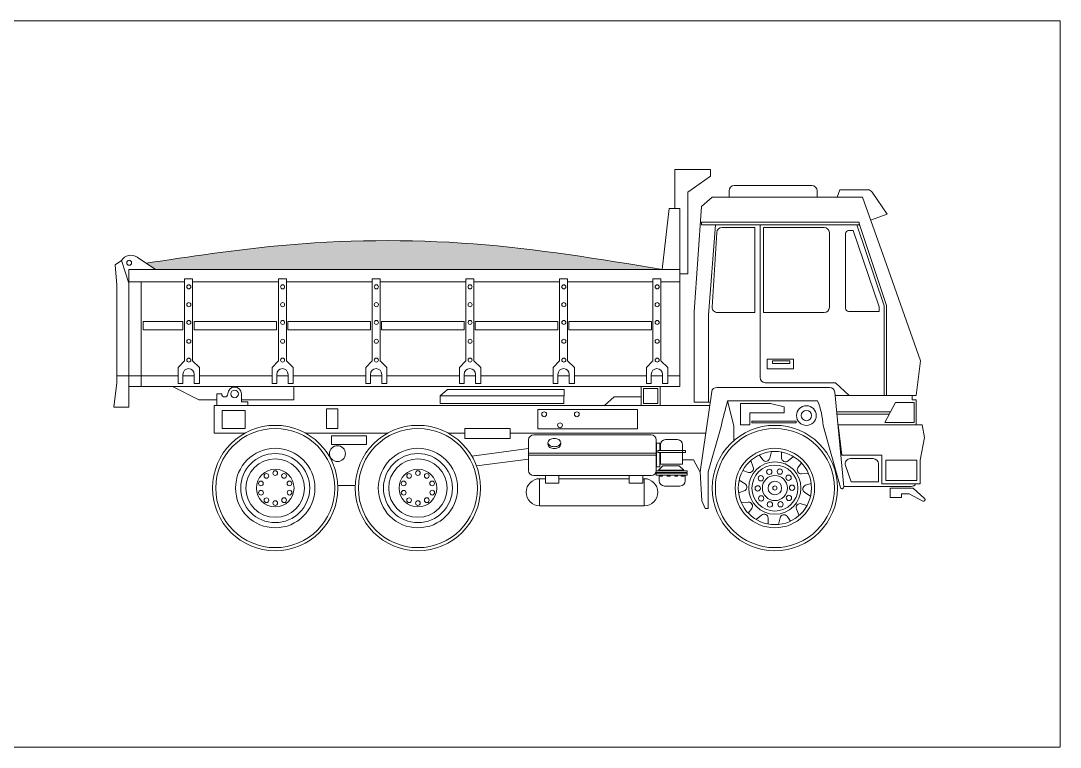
# Model space of a CAD drawing. Header units: millimetres. Extents: x -346728 to 1320345, y -537202 to -385966.
# Drawn here: x 1065288 to 1075333, y -509597 to -502584 of the extents above; entities that cross this region are included whole.
import ezdxf

# ---------------------------------------------------------------- set-up
doc = ezdxf.new("R2010")
doc.units = ezdxf.units.MM
doc.header["$LTSCALE"] = 100
doc.linetypes.add('DASHED', pattern=[0.75, 0.5, -0.25])
doc.layers.add('NET-MANH', color=153, linetype='Continuous', lineweight=15)

msp = doc.modelspace()

# ---------------------------------------------------------------- hatches: boundary and pattern name
at = {"layer": 'NET-MANH'}
h = msp.add_hatch(dxfattribs=at)
h.set_pattern_fill('AR-CONC', color=256, scale=0.504706, style=0)
h.set_pattern_definition([(130, (1106124.39, -443302.475), (-91.949645, -8.04455), [9.61464, -105.76108]), (185, (1106124.39, -443302.475), (17.78726, 96.42738), [7.69172, -84.60887]), (79.549, (1106116.73, -443303.145), (-74.16272, 88.38239), [8.17119, -89.88304]), (133.8158, (1106124.39, -443276.84), (-136.81514, -21.219), [14.42197, -158.64163]), (83.3644, (1106112.99, -443278.6), (-119.81928, 124.8771), [12.25678, -134.82456]), (188.816, (1106124.39, -443276.84), (-119.81946, 124.87687), [11.53757, -126.9133]), (159, (1106111.57, -443283.246), (-76.5209, -51.61399), [9.61464, -105.76108]), (214, (1106111.57, -443283.25), (-31.19184, 92.96072), [7.69172, -84.60887]), (108.5486, (1106105.2, -443287.55), (-107.71252, 41.34694), [8.17119, -89.88304]), (142.5, (1106124.392, -443302.475), (-1.558836, 42.675412), [0, -83.583305, 0, -85.89082, 0, -84.929355]), (172.5, (1106124.392, -443302.475), (-33.724266, 50.56171), [0, -48.970587, 0, -81.660377, 0, -32.3693]), (212.5, (1106152.98, -443302.475), (-68.43335, -2.89133), [0, -32.048813, 0, -99.992298, 0, -132.682087]), (222.5, (1106165.8, -443302.475), (-74.761646, 12.832896), [0, -41.66346, 0, -66.40514, 0, -94.22351])])
edge = h.paths.add_edge_path()
edge.add_spline(control_points=[(1071486.3, -504983.2), (1070880.6, -504883.8), (1069652.2, -504682.2), (1067970.6, -504702), (1066924.6, -504860.2), (1066502, -504924.1)], knot_values=[0, 0, 0, 0, 4220.9117228, 8560.388993, 11502.4025771, 11502.4025771, 11502.4025771, 11502.4025771], degree=3, periodic=0)
edge.add_line((1066502, -504924.1), (1066590, -504983.2))
edge.add_line((1066590, -504983.2), (1071486.3, -504983.2))

# ---------------------------------------------------------------- linework, layer by layer
at = {"layer": 'NET-MANH', "linetype": 'DASHED', "ltscale": 0.1}
for p, q in [((1055242.5, -502583.6, -881.1), (1075333, -502583.6, -881.1)), ((1075333, -502583.6, -881.1), (1075333, -509596.8, -881.1)), ((1075333, -509596.8, -881.1), (1055242.5, -509596.8, -881.1))]:
    msp.add_line(p, q, dxfattribs=at)
at = {"layer": 'NET-MANH'}
for p, q in [((1071954.6, -504019.3, -881.1), (1071608.5, -504019.3, -881.1)), ((1071608.5, -504019.3, -881.1), (1071608.5, -504396.7, -881.1)), ((1071954.6, -504082.2, -881.1), (1071954.6, -504019.3, -881.1)), ((1071734.3, -504239.5, -881.1), (1071954.6, -504082.2, -881.1)), ((1071734.3, -505025.5, -881.1), (1071734.3, -504239.5, -881.1)), ((1072132.3, -504224.9, -881.1), (1072132.3, -504287.4, -881.1)), ((1072933.5, -504174.4, -881.1), (1072182.7, -504174.4, -881.1)), ((1072984, -504287.4, -881.1), (1072984, -504224.9, -881.1)), ((1073178.3, -504287.4, -881.1), (1073203.7, -504214.8, -881.1)), ((1073203.7, -504214.8, -881.1), (1073473.6, -504214.8, -881.1)), ((1073515.3, -504236.9, -881.1), (1073661.3, -504451.9, -881.1)), ((1071968, -504287.4, -881.1), (1071864.8, -504375.7, -881.1)), ((1073422.5, -504287.4, -881.1), (1071968, -504287.4, -881.1)), ((1072132.3, -504287.4, -881.1), (1072984, -504287.4, -881.1)), ((1073652.8, -504936.8, -881.1), (1073422.5, -504287.4, -881.1)), ((1071553.6, -504396.7, -881.1), (1071486.3, -504983.2, -881.1)), ((1071608.5, -504396.7, -881.1), (1071553.6, -504396.7, -881.1)), ((1071608.5, -504396.7, -881.1), (1071655.7, -504396.7, -881.1)), ((1071655.7, -504396.7, -881.1), (1071658, -504454.6, -881.1)), ((1071658, -506113.8, -881.1), (1071658, -504454.6, -881.1)), ((1071864.8, -504375.7, -881.1), (1071797, -505391.9, -881.1)), ((1073661.3, -504451.9, -881.1), (1073501, -504508.7, -881.1)), ((1071864.8, -504553.5, -881.1), (1071864.8, -504528.1, -881.1)), ((1071864.8, -504528.1, -881.1), (1073390.1, -504528.1, -881.1)), ((1073390.1, -504553.5, -881.1), (1071864.8, -504553.5, -881.1)), ((1072000.4, -504553.5, -881.1), (1071932.6, -505425.8, -881.1)), ((1072432.6, -504553.5, -881.1), (1072432.6, -506027.4, -881.1)), ((1073368.8, -504553.5, -881.1), (1073632.7, -505335.9, -881.1)), ((1073368.8, -504553.5, -881.1), (1073372, -504563, -881.1)), ((1073390.1, -504528.1, -881.1), (1073390.1, -504553.5, -881.1)), ((1073390.1, -504540.8, -881.1), (1073652.8, -505332.6, -881.1)), ((1073390.1, -504553.5, -881.1), (1073393.3, -504563, -881.1)), ((1071969.8, -505346.8, -881.1), (1072014.4, -504626.3, -881.1)), ((1072064.8, -504578.9, -881.1), (1072381.7, -504578.9, -881.1)), ((1072381.7, -504578.9, -881.1), (1072381.7, -505400.4, -881.1)), ((1072466.5, -505400.4, -881.1), (1072466.5, -504578.9, -881.1)), ((1072466.5, -504578.9, -881.1), (1073051.6, -504578.9, -881.1)), ((1073102, -504629.4, -881.1), (1073102, -505349.9, -881.1)), ((1073257.8, -504637.9, -881.1), (1073257.8, -505358.4, -881.1)), ((1073333.3, -504607.6, -881.1), (1073288.1, -504607.6, -881.1)), ((1073581.8, -505344.4, -881.1), (1073333.3, -504607.6, -881.1)), ((1066590, -504983.2, -881.1), (1066414, -504865, -881.1)), ((1066260, -504898, -881.1), (1066200.5, -504939.2, -881.1)), ((1066200.5, -504939.2, -881.1), (1066214.9, -505136.3, -881.1)), ((1066260, -504898, -881.1), (1066331, -505117.9, -881.1)), ((1073982.4, -505866, -881.1), (1073652.8, -504936.8, -881.1)), ((1066331, -504983.2, -881.1), (1071658, -504983.2, -881.1)), ((1066331, -504983.2, -881.1), (1066331, -506113.8, -881.1)), ((1066948.4, -505073.9, -881.1), (1066871.4, -505073.9, -881.1)), ((1066871.4, -505073.9, -881.1), (1066871.4, -505865.4, -881.1)), ((1066948.4, -505865.4, -881.1), (1066948.4, -505073.9, -881.1)), ((1067854.3, -505073.9, -881.1), (1067777.3, -505073.9, -881.1)), ((1067777.3, -505073.9, -881.1), (1067777.3, -505865.4, -881.1)), ((1067854.3, -505865.4, -881.1), (1067854.3, -505073.9, -881.1)), ((1068760.3, -505073.9, -881.1), (1068683.3, -505073.9, -881.1)), ((1068683.3, -505073.9, -881.1), (1068683.3, -505865.4, -881.1)), ((1068760.3, -505865.4, -881.1), (1068760.3, -505073.9, -881.1)), ((1069666.2, -505073.9, -881.1), (1069589.2, -505073.9, -881.1)), ((1069589.2, -505073.9, -881.1), (1069589.2, -505865.4, -881.1)), ((1069666.2, -505865.4, -881.1), (1069666.2, -505073.9, -881.1)), ((1070572.2, -505073.9, -881.1), (1070495.2, -505073.9, -881.1)), ((1070495.2, -505073.9, -881.1), (1070495.2, -505865.4, -881.1)), ((1070572.2, -505865.4, -881.1), (1070572.2, -505073.9, -881.1)), ((1071474.2, -505073.9, -881.1), (1071397.2, -505073.9, -881.1)), ((1071397.2, -505073.9, -881.1), (1071397.2, -505865.4, -881.1)), ((1071474.2, -505865.4, -881.1), (1071474.2, -505073.9, -881.1)), ((1071658, -505025.5, -881.1), (1071734.3, -505025.5, -881.1)), ((1066214.9, -505136.3, -881.1), (1066214.9, -506078.3, -881.1)), ((1066331, -505104.3, -881.1), (1066871.4, -505104.3, -881.1)), ((1066452.1, -505104.3, -881.1), (1066452.1, -506113.8, -881.1)), ((1066948.4, -505104.3, -881.1), (1067777.3, -505104.3, -881.1)), ((1067854.3, -505104.3, -881.1), (1068683.3, -505104.3, -881.1)), ((1068760.3, -505104.3, -881.1), (1069589.2, -505104.3, -881.1)), ((1069666.2, -505104.3, -881.1), (1070495.2, -505104.3, -881.1)), ((1070572.2, -505104.3, -881.1), (1071397.2, -505104.3, -881.1)), ((1071474.2, -505104.3, -881.1), (1071658, -505104.3, -881.1)), ((1073581.8, -505388.6, -881.1), (1073581.8, -505344.4, -881.1)), ((1073632.7, -505335.9, -881.1), (1073632.7, -505459, -881.1)), ((1073652.8, -505332.6, -881.1), (1073652.8, -505453, -881.1)), ((1071797, -505391.9, -881.1), (1071797, -506264.1, -881.1)), ((1071932.6, -505425.8, -881.1), (1071932.6, -506264.1, -881.1)), ((1072381.7, -505400.4, -881.1), (1072020.2, -505400.4, -881.1)), ((1073051.6, -505400.4, -881.1), (1072466.5, -505400.4, -881.1)), ((1073288.1, -505388.6, -881.1), (1073581.8, -505388.6, -881.1)), ((1073632.7, -505459, -881.1), (1073632.7, -506202.3, -881.1)), ((1073652.8, -505453, -881.1), (1073652.8, -506202.3, -881.1)), ((1066470.9, -505568.6, -881.1), (1066470.9, -505488.3, -881.1)), ((1066470.9, -505488.3, -881.1), (1066854, -505488.3, -881.1)), ((1066854, -505568.6, -881.1), (1066470.9, -505568.6, -881.1)), ((1066854, -505488.3, -881.1), (1066854, -505568.6, -881.1)), ((1066962, -505568.6, -881.1), (1066962, -505488.3, -881.1)), ((1066962, -505488.3, -881.1), (1067760, -505488.3, -881.1)), ((1067760, -505568.6, -881.1), (1066962, -505568.6, -881.1)), ((1067760, -505488.3, -881.1), (1067760, -505568.6, -881.1)), ((1067867.9, -505568.6, -881.1), (1067867.9, -505488.3, -881.1)), ((1067867.9, -505488.3, -881.1), (1068665.9, -505488.3, -881.1)), ((1068665.9, -505568.6, -881.1), (1067867.9, -505568.6, -881.1)), ((1068665.9, -505488.3, -881.1), (1068665.9, -505568.6, -881.1)), ((1068773.9, -505568.6, -881.1), (1068773.9, -505488.3, -881.1)), ((1068773.9, -505488.3, -881.1), (1069571.9, -505488.3, -881.1)), ((1069571.9, -505568.6, -881.1), (1068773.9, -505568.6, -881.1)), ((1069571.9, -505488.3, -881.1), (1069571.9, -505568.6, -881.1)), ((1069679.8, -505568.6, -881.1), (1069679.8, -505488.3, -881.1)), ((1069679.8, -505488.3, -881.1), (1070477.8, -505488.3, -881.1)), ((1070477.8, -505568.6, -881.1), (1069679.8, -505568.6, -881.1)), ((1070477.8, -505488.3, -881.1), (1070477.8, -505568.6, -881.1)), ((1070584.9, -505568.6, -881.1), (1070584.9, -505488.3, -881.1)), ((1070584.9, -505488.3, -881.1), (1071382.9, -505488.3, -881.1)), ((1071382.9, -505568.6, -881.1), (1070584.9, -505568.6, -881.1)), ((1071382.9, -505488.3, -881.1), (1071382.9, -505568.6, -881.1)), ((1066871.4, -505865.4, -881.1), (1066810.1, -505931.9, -881.1)), ((1067014.4, -505931.3, -881.1), (1066948.4, -505865.4, -881.1)), ((1067777.3, -505865.4, -881.1), (1067716, -505931.9, -881.1)), ((1067920.3, -505931.3, -881.1), (1067854.3, -505865.4, -881.1)), ((1068683.3, -505865.4, -881.1), (1068621.9, -505931.9, -881.1)), ((1068826.3, -505931.3, -881.1), (1068760.3, -505865.4, -881.1)), ((1069589.2, -505865.4, -881.1), (1069527.9, -505931.9, -881.1)), ((1069732.2, -505931.3, -881.1), (1069666.2, -505865.4, -881.1)), ((1070495.2, -505865.4, -881.1), (1070433.8, -505931.9, -881.1)), ((1070638.2, -505931.3, -881.1), (1070572.2, -505865.4, -881.1)), ((1071397.2, -505865.4, -881.1), (1071335.9, -505931.9, -881.1)), ((1071540.2, -505931.3, -881.1), (1071474.2, -505865.4, -881.1)), ((1072500.4, -505942.3, -881.1), (1072500.4, -505849.2, -881.1)), ((1072500.4, -505849.2, -881.1), (1072754.6, -505849.2, -881.1)), ((1072551.2, -505891.5, -881.1), (1072551.2, -505866.1, -881.1)), ((1072551.2, -505866.1, -881.1), (1072720.7, -505866.1, -881.1)), ((1072720.7, -505866.1, -881.1), (1072720.7, -505891.5, -881.1)), ((1072754.6, -505849.2, -881.1), (1072754.6, -505942.3, -881.1)), ((1073940.3, -506202.3, -881.1), (1073982.4, -505866, -881.1)), ((1066810.1, -505931.9, -881.1), (1066810.1, -506086.3, -881.1)), ((1067014.4, -506085.3, -881.1), (1067014.4, -505931.3, -881.1)), ((1067716, -505931.9, -881.1), (1067716, -506086.3, -881.1)), ((1067920.3, -506085.3, -881.1), (1067920.3, -505931.3, -881.1)), ((1068621.9, -505931.9, -881.1), (1068621.9, -506086.3, -881.1)), ((1068826.3, -506085.3, -881.1), (1068826.3, -505931.3, -881.1)), ((1069527.9, -505931.9, -881.1), (1069527.9, -506086.3, -881.1)), ((1069732.2, -506085.3, -881.1), (1069732.2, -505931.3, -881.1)), ((1070433.8, -505931.9, -881.1), (1070433.8, -506086.3, -881.1)), ((1070638.2, -506085.3, -881.1), (1070638.2, -505931.3, -881.1)), ((1071335.9, -505931.9, -881.1), (1071335.9, -506086.3, -881.1)), ((1071540.2, -506085.3, -881.1), (1071540.2, -505931.3, -881.1)), ((1072754.6, -505942.3, -881.1), (1072500.4, -505942.3, -881.1)), ((1072720.7, -505891.5, -881.1), (1072551.2, -505891.5, -881.1)), ((1066214.9, -506078.3, -881.1), (1066186, -506313.8, -881.1)), ((1066214.9, -506012.8, -881.1), (1066810.1, -506012.8, -881.1)), ((1066854.8, -506086.3, -881.1), (1066854.8, -505996.9, -881.1)), ((1066854.8, -506012.8, -881.1), (1066964.5, -506012.8, -881.1)), ((1066854.8, -506012.8, -881.1), (1066964.5, -506012.8, -881.1)), ((1066964.5, -505996.9, -881.1), (1066964.5, -506086.3, -881.1)), ((1067014.4, -506012.8, -881.1), (1067716, -506012.8, -881.1)), ((1067760.7, -506086.3, -881.1), (1067760.7, -505996.9, -881.1)), ((1067760.7, -506012.8, -881.1), (1067870.5, -506012.8, -881.1)), ((1067760.7, -506012.8, -881.1), (1067870.5, -506012.8, -881.1)), ((1067870.5, -505996.9, -881.1), (1067870.5, -506086.3, -881.1)), ((1067920.3, -506012.8, -881.1), (1068621.9, -506012.8, -881.1)), ((1068666.7, -506086.3, -881.1), (1068666.7, -505996.9, -881.1)), ((1068666.7, -506012.8, -881.1), (1068776.4, -506012.8, -881.1)), ((1068666.7, -506012.8, -881.1), (1068776.4, -506012.8, -881.1)), ((1068776.4, -505996.9, -881.1), (1068776.4, -506086.3, -881.1)), ((1068826.3, -506012.8, -881.1), (1069527.9, -506012.8, -881.1)), ((1069572.6, -506086.3, -881.1), (1069572.6, -505996.9, -881.1)), ((1069572.6, -506012.8, -881.1), (1069682.4, -506012.8, -881.1)), ((1069572.6, -506012.8, -881.1), (1069682.4, -506012.8, -881.1)), ((1069682.4, -505996.9, -881.1), (1069682.4, -506086.3, -881.1)), ((1069732.2, -506012.8, -881.1), (1070433.8, -506012.8, -881.1)), ((1070478.6, -506086.3, -881.1), (1070478.6, -505996.9, -881.1)), ((1070478.6, -506012.8, -881.1), (1070588.3, -506012.8, -881.1)), ((1070588.3, -505996.9, -881.1), (1070588.3, -506086.3, -881.1)), ((1070638.2, -506012.8, -881.1), (1071335.9, -506012.8, -881.1)), ((1071380.6, -506086.3, -881.1), (1071380.6, -505996.9, -881.1)), ((1071380.6, -506012.8, -881.1), (1071490.4, -506012.8, -881.1)), ((1071380.6, -506012.8, -881.1), (1071490.4, -506012.8, -881.1)), ((1071490.4, -505996.9, -881.1), (1071490.4, -506086.3, -881.1)), ((1071540.2, -506012.8, -881.1), (1071658, -506012.8, -881.1)), ((1072483.1, -506077.8, -881.1), (1073161.3, -506077.8, -881.1)), ((1073161.3, -506077.8, -881.1), (1073292.1, -506202.3, -881.1)), ((1066330.3, -506313.8, -881.1), (1066331, -506113.8, -881.1)), ((1066331, -506113.8, -881.1), (1071658, -506113.8, -881.1)), ((1067007.1, -506241.8, -881.1), (1066753.8, -506113.8, -881.1)), ((1066810.1, -506086.3, -881.1), (1066854.8, -506086.3, -881.1)), ((1066964.5, -506086.3, -881.1), (1067014.4, -506085.3, -881.1)), ((1067716, -506086.3, -881.1), (1067760.7, -506086.3, -881.1)), ((1067870.5, -506086.3, -881.1), (1067920.3, -506085.3, -881.1)), ((1067926.7, -506113.8, -881.1), (1067926.7, -506241.8, -881.1)), ((1068621.9, -506086.3, -881.1), (1068666.7, -506086.3, -881.1)), ((1068776.4, -506086.3, -881.1), (1068826.3, -506085.3, -881.1)), ((1069341.5, -506205.9, -881.1), (1069412.9, -506144.7, -881.1)), ((1069412.9, -506144.7, -881.1), (1070371.8, -506144.7, -881.1)), ((1069527.9, -506086.3, -881.1), (1069572.6, -506086.3, -881.1)), ((1069682.4, -506086.3, -881.1), (1069732.2, -506085.3, -881.1)), ((1070371.8, -506144.7, -881.1), (1070540, -506144.7, -881.1)), ((1070433.8, -506086.3, -881.1), (1070478.6, -506086.3, -881.1)), ((1070540, -506144.7, -881.1), (1070535, -506277.2, -881.1)), ((1070588.3, -506086.3, -881.1), (1070638.2, -506085.3, -881.1)), ((1071284.2, -506299, -881.1), (1071284.2, -506113.8, -881.1)), ((1071284.2, -506113.8, -881.1), (1071466, -506113.8, -881.1)), ((1071304.4, -506278.8, -881.1), (1071304.4, -506133.9, -881.1)), ((1071304.4, -506133.9, -881.1), (1071445.8, -506133.9, -881.1)), ((1071335.9, -506086.3, -881.1), (1071380.6, -506086.3, -881.1)), ((1071445.8, -506133.9, -881.1), (1071445.8, -506278.8, -881.1)), ((1071466, -506113.8, -881.1), (1071466, -506299, -881.1)), ((1071490.4, -506086.3, -881.1), (1071540.2, -506085.3, -881.1)), ((1071854.7, -506938.1, -881.1), (1071964.6, -506163.7, -881.1)), ((1072014.1, -506123.2, -881.1), (1073104.3, -506123.2, -881.1)), ((1073154.4, -506167.8, -881.1), (1073243.3, -507081.6, -881.1)), ((1067183.3, -506241.8, -881.1), (1067007.1, -506241.8, -881.1)), ((1067229.1, -506185.5, -881.1), (1067183.3, -506185.5, -881.1)), ((1067183.3, -506185.5, -881.1), (1067183.3, -506299, -881.1)), ((1067419.4, -506263, -881.1), (1067419.4, -506185.5, -881.1)), ((1067926.7, -506241.8, -881.1), (1067419.4, -506241.8, -881.1)), ((1067482.8, -506263, -881.1), (1067419.4, -506263, -881.1)), ((1067482.8, -506299, -881.1), (1067482.8, -506263, -881.1)), ((1069341.5, -506277.2, -881.1), (1069341.5, -506205.9, -881.1)), ((1069341.5, -506205.9, -881.1), (1070537.7, -506205.9, -881.1)), ((1070535, -506277.2, -881.1), (1069341.5, -506277.2, -881.1)), ((1071022.2, -506212.5, -881.1), (1070928.2, -506299, -881.1)), ((1071284.2, -506212.5, -881.1), (1071022.2, -506212.5, -881.1)), ((1071445.8, -506278.8, -881.1), (1071304.4, -506278.8, -881.1)), ((1071797, -506264.1, -881.1), (1071950.4, -506264.1, -881.1)), ((1072987.8, -506253.1, -881.1), (1072118.9, -506253.1, -881.1)), ((1072118.9, -506253.1, -881.1), (1072178, -506494.8, -881.1)), ((1072534, -506279.3, -881.1), (1072243.2, -506279.3, -881.1)), ((1072243.2, -506279.3, -881.1), (1072243.2, -506484.8, -881.1)), ((1072664.4, -506309.4, -881.1), (1072534, -506279.3, -881.1)), ((1073902.9, -506202.3, -881.1), (1073157.8, -506202.3, -881.1)), ((1073741.5, -506267.4, -881.1), (1073639.7, -506461.3, -881.1)), ((1073920.9, -506267.4, -881.1), (1073741.5, -506267.4, -881.1)), ((1073902.9, -506244.4, -881.1), (1073902.9, -506202.3, -881.1)), ((1073902.9, -506202.3, -881.1), (1073940.3, -506202.3, -881.1)), ((1073940.3, -506244.4, -881.1), (1073902.9, -506244.4, -881.1)), ((1073920.9, -506461.3, -881.1), (1073920.9, -506267.4, -881.1)), ((1073940.3, -506485.5, -881.1), (1073940.3, -506244.4, -881.1)), ((1066186, -506313.8, -881.1), (1066330.3, -506313.8, -881.1)), ((1071945.4, -506299, -881.1), (1067156.3, -506299, -881.1)), ((1067156.3, -506299, -881.1), (1067156.3, -506566.3, -881.1)), ((1067235, -506519.1, -881.1), (1067235, -506346.1, -881.1)), ((1067235, -506346.1, -881.1), (1067455.2, -506346.1, -881.1)), ((1067455.2, -506346.1, -881.1), (1067455.2, -506519.1, -881.1)), ((1068241.8, -506519.1, -881.1), (1068241.8, -506330.4, -881.1)), ((1068241.8, -506330.4, -881.1), (1068351.9, -506330.4, -881.1)), ((1068351.9, -506330.4, -881.1), (1068351.9, -506519.1, -881.1)), ((1070285.6, -506523, -881.1), (1070285.6, -506335.4, -881.1)), ((1070285.6, -506335.4, -881.1), (1071248.1, -506335.4, -881.1)), ((1071248.1, -506335.4, -881.1), (1071248.1, -506523, -881.1)), ((1071466, -506299, -881.1), (1071284.2, -506299, -881.1)), ((1072333.5, -506484.8, -881.1), (1072333.5, -506369.5, -881.1)), ((1072333.5, -506369.5, -881.1), (1072664.4, -506369.5, -881.1)), ((1072664.4, -506369.5, -881.1), (1072664.4, -506309.4, -881.1)), ((1073693, -506359.8, -881.1), (1073173.1, -506359.8, -881.1)), ((1073682.4, -506380, -881.1), (1073173.1, -506380, -881.1)), ((1072353.5, -506464.7, -881.1), (1072353.5, -506449.7, -881.1)), ((1072353.5, -506449.7, -881.1), (1072779.7, -506449.7, -881.1)), ((1072779.7, -506464.7, -881.1), (1072353.5, -506464.7, -881.1)), ((1072779.7, -506449.7, -881.1), (1072779.7, -506464.7, -881.1)), ((1073639.7, -506461.3, -881.1), (1073920.9, -506461.3, -881.1)), ((1067156.3, -506566.3, -881.1), (1067451.2, -506566.3, -881.1)), ((1067455.2, -506519.1, -881.1), (1067235, -506519.1, -881.1)), ((1068042.5, -506566.3, -881.1), (1068830.1, -506566.3, -881.1)), ((1068351.9, -506519.1, -881.1), (1068241.8, -506519.1, -881.1)), ((1069421.3, -506566.3, -881.1), (1069578.4, -506566.3, -881.1)), ((1069578.4, -506615.3, -881.1), (1069578.4, -506520.1, -881.1)), ((1069578.4, -506520.1, -881.1), (1070018.2, -506520.1, -881.1)), ((1070018.2, -506520.1, -881.1), (1070018.2, -506615.3, -881.1)), ((1070018.2, -506566.3, -881.1), (1071907.5, -506566.3, -881.1)), ((1071378.5, -506580.8, -881.1), (1070244.9, -506580.8, -881.1)), ((1071248.1, -506523, -881.1), (1070285.6, -506523, -881.1)), ((1072054.9, -506499.1, -881.1), (1071930, -506938.1, -881.1)), ((1072178, -506494.8, -881.1), (1072178, -506637.8, -881.1)), ((1072243.2, -506484.8, -881.1), (1072333.5, -506484.8, -881.1)), ((1073209.1, -507088.5, -881.1), (1073041.5, -506489.7, -881.1)), ((1073998.5, -506485.5, -881.1), (1073188.7, -506485.5, -881.1)), ((1073188.7, -506485.5, -881.1), (1073222.6, -506776.3, -881.1)), ((1074022.7, -506606.6, -881.1), (1073998.5, -506485.5, -881.1)), ((1068290.4, -506672.9, -881.1), (1068290.4, -506589.9, -881.1)), ((1068290.4, -506589.9, -881.1), (1068629.1, -506589.9, -881.1)), ((1068629.1, -506672.9, -881.1), (1068290.4, -506672.9, -881.1)), ((1068629.1, -506589.9, -881.1), (1068629.1, -506672.9, -881.1)), ((1070018.2, -506615.3, -881.1), (1069578.4, -506615.3, -881.1)), ((1070194.5, -506631.2, -881.1), (1070194.5, -506924, -881.1)), ((1071429, -506924, -881.1), (1071429, -506631.2, -881.1)), ((1071463.3, -506663, -881.1), (1071430.6, -506663, -881.1)), ((1071430.6, -506663, -881.1), (1071430.6, -506889.1, -881.1)), ((1071463.3, -506733.8, -881.1), (1071463.3, -506663, -881.1)), ((1071468.7, -506678, -881.1), (1071468.7, -506733.8, -881.1)), ((1071633.6, -506627.6, -881.1), (1071519.2, -506627.6, -881.1)), ((1071684.1, -506864.6, -881.1), (1071684.1, -506678, -881.1)), ((1073979.1, -506824.7, -881.1), (1074022.7, -506606.6, -881.1)), ((1070194.5, -506714, -881.1), (1069646.3, -506785.4, -881.1)), ((1071429, -506757.5, -881.1), (1070194.5, -506757.5, -881.1)), ((1071429, -506777.6, -881.1), (1070194.5, -506777.6, -881.1)), ((1071444.2, -506750.1, -881.1), (1071444.2, -506733.8, -881.1)), ((1071444.2, -506733.8, -881.1), (1071711.3, -506733.8, -881.1)), ((1071711.3, -506750.1, -881.1), (1071444.2, -506750.1, -881.1)), ((1071463.3, -506889.1, -881.1), (1071463.3, -506750.1, -881.1)), ((1071468.7, -506750.1, -881.1), (1071468.7, -506864.6, -881.1)), ((1071711.3, -506733.8, -881.1), (1071711.3, -506750.1, -881.1)), ((1072457.8, -506822.3, -881.1), (1072424.3, -506775.5, -881.1)), ((1072541.8, -506743.2, -881.1), (1072525.7, -506807.8, -881.1)), ((1072640.4, -506805.2, -881.1), (1072640.9, -506747.7, -881.1)), ((1073222.6, -506776.3, -881.1), (1073610.6, -506776.3, -881.1)), ((1073610.6, -506776.3, -881.1), (1073610.6, -507052.5, -881.1)), ((1070194.5, -506815.7, -881.1), (1069692.4, -506881.2, -881.1)), ((1071493.6, -506881.1, -881.1), (1071451.8, -506922.9, -881.1)), ((1071468.7, -506864.6, -881.1), (1071684.1, -506864.6, -881.1)), ((1071650.2, -506881.1, -881.1), (1071493.6, -506881.1, -881.1)), ((1071694.1, -506922.9, -881.1), (1071650.2, -506881.1, -881.1)), ((1071684.1, -506823.1, -881.1), (1071788.9, -506823.1, -881.1)), ((1071788.9, -506823.1, -881.1), (1071854.8, -506939.9, -881.1)), ((1072341.5, -506830.1, -881.1), (1072366.5, -506891.8, -881.1)), ((1072754.9, -506790.6, -881.1), (1072703.9, -506833.5, -881.1)), ((1072798.3, -506898.7, -881.1), (1072832.4, -506852.5, -881.1)), ((1073311.3, -507036, -881.1), (1073258.2, -506876.9, -881.1)), ((1073306.1, -506810.5, -881.1), (1073526.6, -506810.5, -881.1)), ((1073577, -506861, -881.1), (1073577, -507036, -881.1)), ((1073647.2, -507021, -881.1), (1073647.2, -506825.5, -881.1)), ((1073647.2, -506825.5, -881.1), (1073948.1, -506825.5, -881.1)), ((1073948.1, -506825.5, -881.1), (1073948.1, -507021, -881.1)), ((1073979.1, -507052.5, -881.1), (1073979.1, -506824.7, -881.1)), ((1070244.9, -506974.5, -881.1), (1071378.5, -506974.5, -881.1)), ((1070357.5, -507046.2, -881.1), (1070357.5, -506974.5, -881.1)), ((1070357.5, -506974.5, -881.1), (1070488.4, -506974.5, -881.1)), ((1070488.4, -506974.5, -881.1), (1070488.4, -507046.2, -881.1)), ((1071167.3, -507046.2, -881.1), (1071167.3, -506974.5, -881.1)), ((1071167.3, -506974.5, -881.1), (1071298.2, -506974.5, -881.1)), ((1071298.2, -506974.5, -881.1), (1071298.2, -507046.2, -881.1)), ((1071428.8, -506945.8, -881.1), (1071428.8, -506927.1, -881.1)), ((1071428.8, -506927.1, -881.1), (1071727.5, -506927.1, -881.1)), ((1071727.5, -506945.8, -881.1), (1071428.8, -506945.8, -881.1)), ((1071428.8, -506970.9, -881.1), (1071428.8, -506952.1, -881.1)), ((1071428.8, -506952.1, -881.1), (1071727.5, -506952.1, -881.1)), ((1071727.5, -506970.9, -881.1), (1071428.8, -506970.9, -881.1)), ((1071430.6, -506889.1, -881.1), (1071463.3, -506889.1, -881.1)), ((1071451.8, -506922.9, -881.1), (1071694.1, -506922.9, -881.1)), ((1071458, -507024.8, -881.1), (1071458, -506970.9, -881.1)), ((1071489.4, -506973, -881.1), (1071462.2, -506973, -881.1)), ((1071462.2, -506973, -881.1), (1071462.2, -506981.3, -881.1)), ((1071462.2, -506981.3, -881.1), (1071489.4, -506981.3, -881.1)), ((1071489.4, -506981.3, -881.1), (1071489.4, -506973, -881.1)), ((1071562.5, -506973, -881.1), (1071535.3, -506973, -881.1)), ((1071535.3, -506973, -881.1), (1071535.3, -506981.3, -881.1)), ((1071535.3, -506981.3, -881.1), (1071562.5, -506981.3, -881.1)), ((1071562.5, -506981.3, -881.1), (1071562.5, -506973, -881.1)), ((1071635.6, -506973, -881.1), (1071608.5, -506973, -881.1)), ((1071608.5, -506973, -881.1), (1071608.5, -506981.3, -881.1)), ((1071608.5, -506981.3, -881.1), (1071635.6, -506981.3, -881.1)), ((1071635.6, -506981.3, -881.1), (1071635.6, -506973, -881.1)), ((1071698.3, -506973, -881.1), (1071671.1, -506973, -881.1)), ((1071671.1, -506973, -881.1), (1071671.1, -506981.3, -881.1)), ((1071671.1, -506981.3, -881.1), (1071698.3, -506981.3, -881.1)), ((1071698.3, -506981.3, -881.1), (1071698.3, -506973, -881.1)), ((1071708.7, -506970.9, -881.1), (1071708.7, -507024.8, -881.1)), ((1071727.5, -506927.1, -881.1), (1071727.5, -506945.8, -881.1)), ((1071727.5, -506952.1, -881.1), (1071727.5, -506970.9, -881.1)), ((1071868.4, -507218.4, -881.1), (1071854.7, -506938.1, -881.1)), ((1071930, -506938.1, -881.1), (1071930, -507293.5, -881.1)), ((1072320, -506943.5, -881.1), (1072265.4, -506925.3, -881.1)), ((1072899.5, -506954.2, -881.1), (1072833, -506958.9, -881.1)), ((1068520.6, -507069, -881.1), (1068351.9, -507069, -881.1)), ((1070302.2, -507266.2, -881.1), (1070302.2, -507004.6, -881.1)), ((1070357.5, -507004.6, -881.1), (1070302.2, -507004.6, -881.1)), ((1070488.4, -507046.2, -881.1), (1070357.5, -507046.2, -881.1)), ((1071167.3, -507004.6, -881.1), (1070488.4, -507004.6, -881.1)), ((1071298.2, -507046.2, -881.1), (1071167.3, -507046.2, -881.1)), ((1071313.3, -507004.6, -881.1), (1071298.2, -507004.6, -881.1)), ((1071313.3, -507266.2, -881.1), (1071313.3, -507004.6, -881.1)), ((1071658.3, -507075.3, -881.1), (1071508.5, -507075.3, -881.1)), ((1072230.5, -507018.2, -881.1), (1072287.1, -507053.4, -881.1)), ((1072871, -507067.2, -881.1), (1072925.8, -507049.8, -881.1)), ((1073243, -507079.5, -881.1), (1073893.2, -507079.5, -881.1)), ((1073577, -507036, -881.1), (1073311.3, -507036, -881.1)), ((1073610.6, -507052.5, -881.1), (1073979.1, -507052.5, -881.1)), ((1073948.1, -507021, -881.1), (1073647.2, -507021, -881.1)), ((1072279.8, -507122.5, -881.1), (1072225, -507139.9, -881.1)), ((1072920.3, -507171.6, -881.1), (1072863.7, -507136.3, -881.1)), ((1073689.2, -507094.6, -881.1), (1073910.8, -507094.6, -881.1)), ((1073689.2, -507184.9, -881.1), (1073689.2, -507094.6, -881.1)), ((1073800, -507184.9, -881.1), (1073689.2, -507184.9, -881.1)), ((1073873.9, -507152.1, -881.1), (1073800, -507152.1, -881.1)), ((1073800, -507152.1, -881.1), (1073800, -507184.9, -881.1)), ((1074005.2, -507221.8, -881.1), (1073873.9, -507152.1, -881.1)), ((1073910.8, -507094.6, -881.1), (1074021.7, -507197.2, -881.1)), ((1070302.2, -507266.2, -881.1), (1071313.3, -507266.2, -881.1)), ((1071902.6, -507293.5, -881.1), (1071868.4, -507218.4, -881.1)), ((1072251.3, -507235.5, -881.1), (1072317.8, -507230.8, -881.1)), ((1072830.8, -507246.2, -881.1), (1072885.4, -507264.4, -881.1)), ((1071930, -507293.5, -881.1), (1071902.6, -507293.5, -881.1)), ((1072352.5, -507291, -881.1), (1072318.4, -507337.3, -881.1)), ((1072395.9, -507399.1, -881.1), (1072446.9, -507356.3, -881.1)), ((1072510.4, -507384.5, -881.1), (1072509.9, -507442, -881.1)), ((1072609, -507446.6, -881.1), (1072625.1, -507381.9, -881.1)), ((1072693, -507367.4, -881.1), (1072726.5, -507414.2, -881.1)), ((1072809.3, -507359.6, -881.1), (1072784.3, -507297.9, -881.1))]:
    msp.add_line(p, q, dxfattribs=at)
for centre, radius in [((1066335.1, -504920, -881.1), 24), ((1066911.9, -505152.2, -881.1), 19.6), ((1067817.8, -505152.2, -881.1), 19.6), ((1068723.8, -505152.2, -881.1), 19.6), ((1069629.7, -505152.2, -881.1), 19.6), ((1070535.7, -505152.2, -881.1), 19.6), ((1071437.7, -505152.2, -881.1), 19.6), ((1066911.9, -505324.1, -881.1), 19.6), ((1067817.8, -505324.1, -881.1), 19.6), ((1068723.8, -505324.1, -881.1), 19.6), ((1069629.7, -505324.1, -881.1), 19.6), ((1070535.7, -505324.1, -881.1), 19.6), ((1071437.7, -505324.1, -881.1), 19.6), ((1066911.9, -505496, -881.1), 19.6), ((1067817.8, -505496, -881.1), 19.6), ((1068723.8, -505496, -881.1), 19.6), ((1069629.7, -505496, -881.1), 19.6), ((1070535.7, -505496, -881.1), 19.6), ((1071437.7, -505496, -881.1), 19.6), ((1066911.9, -505677.8, -881.1), 19.6), ((1067817.8, -505677.8, -881.1), 19.6), ((1068723.8, -505677.8, -881.1), 19.6), ((1069629.7, -505677.8, -881.1), 19.6), ((1070535.7, -505677.8, -881.1), 19.6), ((1071437.7, -505677.8, -881.1), 19.6), ((1066911.9, -505859.6, -881.1), 19.6), ((1067817.8, -505859.6, -881.1), 19.6), ((1068723.8, -505859.6, -881.1), 19.6), ((1069629.7, -505859.6, -881.1), 19.6), ((1070535.7, -505859.6, -881.1), 19.6), ((1071437.7, -505859.6, -881.1), 19.6), ((1067354.2, -506185.5, -881.1), 37), ((1070345.3, -506382.3, -881.1), 23.5), ((1070661.2, -506382.3, -881.1), 23.5), ((1072880, -506394.6, -881.1), 95.2), ((1072880, -506394.6, -881.1), 49.8), ((1070499.1, -506488.4, -881.1), 23.5), ((1067746.8, -507094.9, -881.1), 605.6), ((1067746.8, -507094.9, -881.1), 575.4), ((1069125.7, -507094.9, -881.1), 605.6), ((1069125.7, -507094.9, -881.1), 575.4), ((1072575.4, -507094.9, -881.1), 605.6), ((1072575.4, -507094.9, -881.1), 575.4), ((1067746.8, -507094.9, -881.1), 383.6), ((1067746.8, -507094.9, -881.1), 333.1), ((1068347.9, -506762.4, -881.1), 76.7), ((1069125.7, -507094.9, -881.1), 383.6), ((1069125.7, -507094.9, -881.1), 333.1), ((1072575.4, -507094.9, -881.1), 383.6), ((1072575.4, -507094.9, -881.1), 353.3), ((1067746.8, -507094.9, -881.1), 282.6), ((1069125.7, -507094.9, -881.1), 282.6), ((1072575.4, -507094.9, -881.1), 252.4), ((1072575.4, -507094.9, -881.1), 222.1), ((1067746.8, -507094.9, -881.1), 181.7), ((1067661.3, -506977.9, -881.1), 22.8), ((1067746.4, -506950, -881.1), 22.8), ((1067831.6, -506977.4, -881.1), 22.8), ((1069125.7, -507094.9, -881.1), 181.7), ((1069040.2, -506977.9, -881.1), 22.8), ((1069125.3, -506950, -881.1), 22.8), ((1069210.5, -506977.4, -881.1), 22.8), ((1072439.7, -506999.9, -881.1), 25.8), ((1072575.4, -507094.9, -881.1), 121.1), ((1072521.4, -506938.3, -881.1), 25.8), ((1072623.7, -506936.5, -881.1), 25.8), ((1072707.6, -506995.1, -881.1), 25.8), ((1067608.9, -507050.5, -881.1), 22.8), ((1067884.5, -507049.7, -881.1), 22.8), ((1068987.8, -507050.5, -881.1), 22.8), ((1069263.3, -507049.7, -881.1), 22.8), ((1072409.8, -507097.8, -881.1), 25.8), ((1072575.4, -507094.9, -881.1), 65.6), ((1072575.4, -507094.9, -881.1), 20.2), ((1072741, -507091.9, -881.1), 25.8), ((1067609.2, -507140, -881.1), 22.8), ((1067884.8, -507139.2, -881.1), 22.8), ((1068988.1, -507140, -881.1), 22.8), ((1069263.6, -507139.2, -881.1), 22.8), ((1072443.2, -507194.6, -881.1), 25.8), ((1072711.1, -507189.8, -881.1), 25.8), ((1067662.1, -507212.3, -881.1), 22.8), ((1067747.3, -507239.7, -881.1), 22.8), ((1067832.3, -507211.8, -881.1), 22.8), ((1069040.9, -507212.3, -881.1), 22.8), ((1069126.1, -507239.7, -881.1), 22.8), ((1069211.2, -507211.8, -881.1), 22.8), ((1072527.1, -507253.2, -881.1), 25.8), ((1072629.4, -507251.4, -881.1), 25.8)]:
    msp.add_circle(centre, radius, dxfattribs=at)
for centre, radius, start, end in [((1072182.7, -504224.9, -881.1), 50.5, 90, 180), ((1072933.5, -504224.9, -881.1), 50.5, 0, 90), ((1073473.6, -504265.3, -881.1), 50.5, 34.17742, 90), ((1072064.8, -504629.4, -881.1), 50.5, 90, 176.45809), ((1073051.6, -504629.4, -881.1), 50.5, 0, 90), ((1073288.1, -504637.9, -881.1), 30.3, 90, 180), ((1066353, -504955.9, -881.1), 109.5, 56.11533, 148.05855), ((1072020.2, -505349.9, -881.1), 50.5, 176.45809, 270), ((1073051.6, -505349.9, -881.1), 50.5, 270, 0), ((1073288.1, -505358.4, -881.1), 30.3, 180, 270), ((1066909.7, -505996.9, -881.1), 54.9, 0, 180), ((1067815.6, -505996.9, -881.1), 54.9, 0, 180), ((1068721.5, -505996.9, -881.1), 54.9, 0, 180), ((1069627.5, -505996.9, -881.1), 54.9, 0, 180), ((1070533.4, -505996.9, -881.1), 54.9, 0, 180), ((1071435.5, -505996.9, -881.1), 54.9, 0, 180), ((1072483.1, -506027.4, -881.1), 50.5, 180, 270), ((1067354.2, -506185.5, -881.1), 65.2, 0, 180), ((1072014.1, -506173.7, -881.1), 50.5, 90, 168.68273), ((1073104.3, -506173.7, -881.1), 50.5, 6.68429, 90), ((1067259.1, -506185.5, -881.1), 29.9, 180, 0), ((1081406.5, -508800.8, -881.1), 9630.8, 164.66033, 166.1727), ((1072320.4, -506529, -881.1), 722.2, 3.12423, 22.46408), ((1070244.9, -506631.2, -881.1), 50.5, 90, 180), ((1071378.5, -506631.2, -881.1), 50.5, 0, 90), ((1070408.8, -506655.7, -881.1), 26.5, 147.37473, 180), ((1070408.8, -506655.7, -881.1), 26.5, 180, 212.62527), ((1070408.8, -506673.4, -881.1), 26.5, 160.47803, 180), ((1070408.8, -506673.4, -881.1), 26.5, 180, 212.62527), ((1070425.7, -506666.5, -881.1), 46.6, 122.90524, 147.37473), ((1070425.7, -506644.8, -881.1), 46.6, 212.62527, 237.09476), ((1070436.8, -506683.7, -881.1), 67.1, 105.00381, 122.90524), ((1070444.1, -506710.9, -881.1), 95.2, 90, 105.00381), ((1070444.1, -506710.9, -881.1), 95.2, 74.99619, 90), ((1070451.4, -506683.7, -881.1), 67.1, 57.09476, 74.99619), ((1070462.5, -506666.5, -881.1), 46.6, 32.62527, 57.09476), ((1070462.5, -506644.8, -881.1), 46.6, 302.90524, 327.37473), ((1070479.4, -506655.7, -881.1), 26.5, 360, 32.62527), ((1070479.4, -506655.7, -881.1), 26.5, 327.37473, 0), ((1070479.4, -506673.4, -881.1), 26.5, 327.37473, 0), ((1070479.4, -506673.4, -881.1), 26.5, 0, 19.52197), ((1071519.2, -506678, -881.1), 50.5, 90, 180), ((1071633.6, -506678, -881.1), 50.5, 0, 90), ((1070425.7, -506662.6, -881.1), 46.6, 212.62527, 237.09476), ((1070436.8, -506627.6, -881.1), 67.1, 237.09476, 254.99619), ((1070436.8, -506645.4, -881.1), 67.1, 237.09476, 254.99619), ((1070444.1, -506600.4, -881.1), 95.2, 254.99619, 270), ((1070444.1, -506618.2, -881.1), 95.2, 254.99619, 270), ((1070444.1, -506600.4, -881.1), 95.2, 270, 285.00381), ((1070444.1, -506618.2, -881.1), 95.2, 270, 285.00381), ((1070451.4, -506627.6, -881.1), 67.1, 285.00381, 302.90524), ((1070451.4, -506645.4, -881.1), 67.1, 285.00381, 302.90524), ((1070462.5, -506662.6, -881.1), 46.6, 302.90524, 327.37473), ((1072488.2, -506798.5, -881.1), 38.6, 217.91734, 346.07034), ((1072679.1, -506803.9, -881.1), 38.6, 181.91734, 310.07034), ((1073306.1, -506861, -881.1), 50.5, 90, 198.44639), ((1073526.6, -506861, -881.1), 50.5, 0, 90), ((1070244.9, -506924, -881.1), 50.5, 180, 270), ((1071378.5, -506924, -881.1), 50.5, 270, 0), ((1072330.7, -506906.4, -881.1), 38.6, 253.91734, 22.07034), ((1072830.3, -506920.4, -881.1), 38.6, 145.91734, 274.07034), ((1070302.2, -507135.4, -881.1), 130.8, 90, 270), ((1071313.3, -507135.4, -881.1), 130.8, 270, 90), ((1071508.5, -507024.8, -881.1), 50.5, 180, 270), ((1071658.3, -507024.8, -881.1), 50.5, 270, 0), ((1072266.6, -507086.2, -881.1), 38.6, 289.91734, 58.07034), ((1072884.2, -507103.5, -881.1), 38.6, 109.91734, 238.07034), ((1073225.9, -507083.7, -881.1), 17.5, 195.92108, 6.68429), ((1073893.2, -507029, -881.1), 50.5, 270, 332.33529), ((1072320.5, -507269.3, -881.1), 38.6, 325.91734, 94.07034), ((1072820.1, -507283.4, -881.1), 38.6, 73.91734, 202.07034), ((1074011.5, -507208.2, -881.1), 15, 245.36308, 47.22162), ((1072471.7, -507385.8, -881.1), 38.6, 1.91734, 130.07034), ((1072662.6, -507391.2, -881.1), 38.6, 37.91734, 166.07034)]:
    msp.add_arc(centre, radius, start, end, dxfattribs=at)
msp.add_spline([(1071486.3, -504983.2), (1069663.6, -504737.6), (1067772.9, -504756.1), (1066502, -504924.1)], degree=3, dxfattribs=at)

doc.saveas('drawing.dxf')
